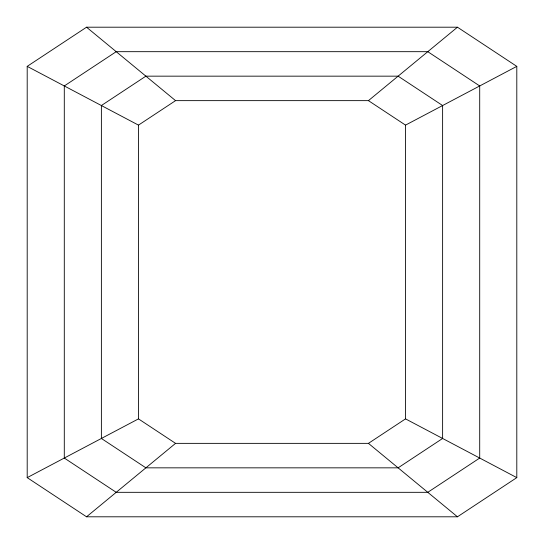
<?xml version="1.0" encoding="UTF-8"?>
<svg xmlns="http://www.w3.org/2000/svg" width="544" height="544" viewBox="0 0 544 544"><rect width="100%" height="100%" fill="white"/><g stroke="black" fill="none" stroke-linecap="round" stroke-linejoin="round"><path stroke-width="0.82" d="M368.438 100.64L405.525 125.12L405.525 418.88L368.438 443.36L175.562 443.36L138.475 418.88L138.475 125.12L175.562 100.64L368.438 100.64L457.456 27.2L516.8 66.368L516.8 477.632L457.456 516.8L86.544 516.8L27.2 477.632L27.2 66.368L86.544 27.2L457.456 27.2M86.544 516.8L175.562 443.36M405.525 125.12L516.8 66.368M27.2 477.632L138.475 418.88M27.2 66.368L138.475 125.12M405.525 418.88L516.8 477.632M86.544 27.2L175.562 100.64M368.438 443.36L457.456 516.8M116.219 51.68L64.294 85.952L64.294 458.048L116.219 492.32L427.781 492.32L479.706 458.048L479.706 85.952L427.781 51.68L116.219 51.68M145.894 76.16L101.381 105.536L101.381 438.464L145.894 467.84L398.106 467.84L442.619 438.464L442.619 105.536L398.106 76.16L145.894 76.16"/></g></svg>
